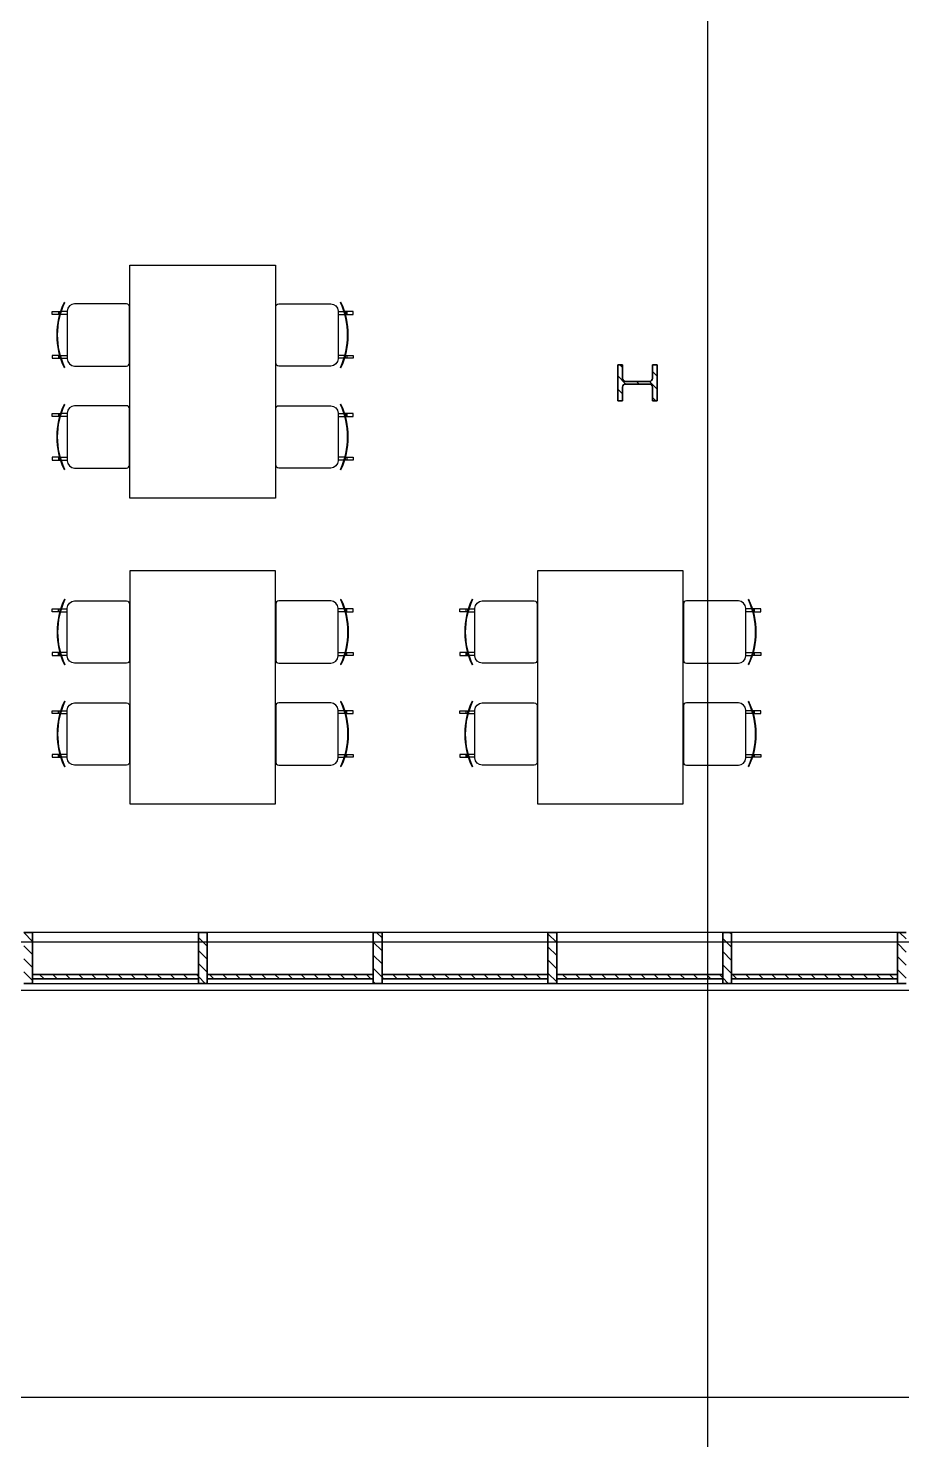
# Model space of a CAD drawing. Header units: millimetres. Extents: x -100 to 251604, y 0 to 25979.
# Drawn here: x 44604 to 50604, y 9626 to 19318 of the extents above; entities that cross this region are included whole.
import ezdxf

# ---------------------------------------------------------------- set-up
doc = ezdxf.new("R2010")
doc.units = ezdxf.units.MM
doc.layers.get('0').update_dxf_attribs({"true_color": 0xdfdfdf})
for name, color, linetype in [('Background_0', 7, 'Continuous'), ('Background_BRX_2D_Symbols', 7, 'Continuous'), ('Background_Front bricks', 7, 'Continuous'), ('Background_GLASS', 161, 'Continuous'), ('Background_WINDOW_FRAME', 253, 'Continuous'), ('Boundary_0', 7, 'Continuous'), ('Boundary_GLASS', 161, 'Continuous'), ('Boundary_WINDOW_FRAME', 253, 'Continuous'), ('Fill_0', 7, 'Continuous'), ('Fill_GLASS', 161, 'Continuous'), ('Fill_WINDOW_FRAME', 253, 'Continuous'), ('Viewport border', 7, 'Continuous')]:
    doc.layers.add(name, color=color, linetype=linetype)
doc.layers.add('BIM_ROOM_LINES', color=7, linetype='Continuous', plot=False)
doc.layers.add('BIM_SECTIONS', color=151, linetype='Continuous', lineweight=25)
pattern_1 = [(45, (-5377.5, -9300), (-44.90128, 44.90128), [])]

# ---------------------------------------------------------------- blocks, each defined once
blk = doc.blocks.new('*U10894')
for p, q in [((31695.5, 2582), (30695.5, 2582)), ((30695.5, 2582), (30695.5, 982)), ((31695.5, 982), (31695.5, 2582)), ((30695.5, 982), (31695.5, 982))]:
    blk.add_line(p, q)
blk = doc.blocks.new('*U10895')
for p, q in [((30245.6, 2387), (30249.2, 2385.3)), ((30315.5, 2375.8), (30673, 2375.8)), ((30693, 2355.8), (30693, 1968.3)), ((30161.8, 2302), (30162.1, 2322)), ((30214.4, 2302), (30161.8, 2302)), ((30162.1, 2322), (30220.3, 2322)), ((30205.6, 2302), (30205.6, 2322)), ((30215.5, 2322), (30215.5, 2306.1)), ((30218.5, 2302), (30265.5, 2302)), ((30224.5, 2322), (30265.5, 2322)), ((30265.5, 1998.3), (30265.5, 2325.8)), ((30162.4, 2022), (30162.1, 2002)), ((30162.1, 2002), (30220.3, 2002)), ((30214.4, 2022), (30162.4, 2022)), ((30205.6, 2002), (30205.6, 2022)), ((30215.5, 2002), (30215.5, 2017.9)), ((30265.5, 2022), (30218.5, 2022)), ((30265.5, 2002), (30224.5, 2002)), ((30245.6, 1937), (30249.2, 1938.7)), ((30673, 1948.3), (30315.5, 1948.3))]:
    blk.add_line(p, q)
for radius in [531.3, 527.3]:
    blk.add_arc((30726.8, 2162), radius, 154.94238, 205.05762)
at = {"extrusion": (9.75748e-18, 0, -1)}
for centre, radius, start, end in [((-30315.5, 2325.8), 50, 0, 90), ((-30673, 2355.8), 20, 90, 180), ((-30315.5, 1998.3), 50, 270, 0), ((-30673, 1968.3), 20, 180, 270)]:
    blk.add_arc(centre, radius, start, end, dxfattribs=at)
blk = doc.blocks.new('*U10896')
for p, q in [((30245.6, 1687), (30249.2, 1685.3)), ((30315.5, 1675.8), (30673, 1675.8)), ((30693, 1655.8), (30693, 1268.3)), ((30161.8, 1602), (30162.1, 1622)), ((30214.4, 1602), (30161.8, 1602)), ((30162.1, 1622), (30220.3, 1622)), ((30205.6, 1602), (30205.6, 1622)), ((30215.5, 1622), (30215.5, 1606.1)), ((30218.5, 1602), (30265.5, 1602)), ((30224.5, 1622), (30265.5, 1622)), ((30265.5, 1298.3), (30265.5, 1625.8)), ((30162.4, 1322), (30162.1, 1302)), ((30162.1, 1302), (30220.3, 1302)), ((30214.4, 1322), (30162.4, 1322)), ((30205.6, 1302), (30205.6, 1322)), ((30215.5, 1302), (30215.5, 1317.9)), ((30265.5, 1322), (30218.5, 1322)), ((30265.5, 1302), (30224.5, 1302)), ((30245.6, 1237), (30249.2, 1238.7)), ((30673, 1248.3), (30315.5, 1248.3))]:
    blk.add_line(p, q)
for radius in [531.3, 527.3]:
    blk.add_arc((30726.8, 1462), radius, 154.94238, 205.05762)
at = {"extrusion": (9.75748e-18, 0, -1)}
for centre, radius, start, end in [((-30315.5, 1625.8), 50, 0, 90), ((-30673, 1655.8), 20, 90, 180), ((-30315.5, 1298.3), 50, 270, 0), ((-30673, 1268.3), 20, 180, 270)]:
    blk.add_arc(centre, radius, start, end, dxfattribs=at)
blk = doc.blocks.new('*U10897')
for p, q in [((31698, 2355.8), (31698, 1968.3)), ((32075.5, 2375.8), (31718, 2375.8)), ((32145.4, 2387), (32141.8, 2385.3)), ((32125.5, 1998.3), (32125.5, 2325.8)), ((32166.5, 2322), (32125.5, 2322)), ((32172.5, 2302), (32125.5, 2302)), ((32228.9, 2322), (32170.7, 2322)), ((32175.5, 2322), (32175.5, 2306.1)), ((32176.6, 2302), (32229.2, 2302)), ((32185.4, 2302), (32185.4, 2322)), ((32229.2, 2302), (32228.9, 2322)), ((31718, 1948.3), (32075.5, 1948.3)), ((32125.5, 2022), (32172.5, 2022)), ((32125.5, 2002), (32166.5, 2002)), ((32145.4, 1937), (32141.8, 1938.7)), ((32228.9, 2002), (32170.7, 2002)), ((32175.5, 2002), (32175.5, 2017.9)), ((32176.6, 2022), (32228.6, 2022)), ((32185.4, 2002), (32185.4, 2022)), ((32228.6, 2022), (32228.9, 2002))]:
    blk.add_line(p, q)
for centre, radius, start, end in [((31718, 2355.8), 20, 90, 180), ((32075.5, 2325.8), 50, 0, 90), ((31718, 1968.3), 20, 180, 270), ((32075.5, 1998.3), 50, 270, 0)]:
    blk.add_arc(centre, radius, start, end)
at = {"extrusion": (9.75748e-18, 0, -1)}
for radius in [527.3, 531.3]:
    blk.add_arc((-31664.2, 2162), radius, 154.94238, 205.05762, dxfattribs=at)
blk = doc.blocks.new('*U10898')
for p, q in [((31698, 1655.8), (31698, 1268.3)), ((32075.5, 1675.8), (31718, 1675.8)), ((32145.4, 1687), (32141.8, 1685.3)), ((32125.5, 1298.3), (32125.5, 1625.8)), ((32166.5, 1622), (32125.5, 1622)), ((32172.5, 1602), (32125.5, 1602)), ((32228.9, 1622), (32170.7, 1622)), ((32175.5, 1622), (32175.5, 1606.1)), ((32176.6, 1602), (32229.2, 1602)), ((32185.4, 1602), (32185.4, 1622)), ((32229.2, 1602), (32228.9, 1622)), ((32125.5, 1322), (32172.5, 1322)), ((32125.5, 1302), (32166.5, 1302)), ((32228.9, 1302), (32170.7, 1302)), ((32175.5, 1302), (32175.5, 1317.9)), ((32176.6, 1322), (32228.6, 1322)), ((32185.4, 1302), (32185.4, 1322)), ((32228.6, 1322), (32228.9, 1302)), ((31718, 1248.3), (32075.5, 1248.3)), ((32145.4, 1237), (32141.8, 1238.7))]:
    blk.add_line(p, q)
for centre, radius, start, end in [((31718, 1655.8), 20, 90, 180), ((32075.5, 1625.8), 50, 0, 90), ((31718, 1268.3), 20, 180, 270), ((32075.5, 1298.3), 50, 270, 0)]:
    blk.add_arc(centre, radius, start, end)
at = {"extrusion": (9.75748e-18, 0, -1)}
for radius in [527.3, 531.3]:
    blk.add_arc((-31664.2, 1462), radius, 154.94238, 205.05762, dxfattribs=at)
blk = doc.blocks.new('*U10899')
for p, q in [((30695.5, 4682), (31695.5, 4682)), ((30695.5, 3082), (30695.5, 4682)), ((31695.5, 4682), (31695.5, 3082)), ((31695.5, 3082), (30695.5, 3082))]:
    blk.add_line(p, q)
blk = doc.blocks.new('*U10900')
for p, q in [((30245.6, 3727), (30249.2, 3725.3)), ((30673, 3715.8), (30315.5, 3715.8)), ((30693, 3308.3), (30693, 3695.8)), ((30162.1, 3662), (30220.3, 3662)), ((30162.4, 3642), (30162.1, 3662)), ((30214.4, 3642), (30162.4, 3642)), ((30205.6, 3662), (30205.6, 3642)), ((30215.5, 3662), (30215.5, 3646.1)), ((30265.5, 3642), (30218.5, 3642)), ((30265.5, 3662), (30224.5, 3662)), ((30265.5, 3665.8), (30265.5, 3338.3)), ((30214.4, 3362), (30161.8, 3362)), ((30161.8, 3362), (30162.1, 3342)), ((30162.1, 3342), (30220.3, 3342)), ((30205.6, 3362), (30205.6, 3342)), ((30215.5, 3342), (30215.5, 3357.9)), ((30218.5, 3362), (30265.5, 3362)), ((30224.5, 3342), (30265.5, 3342)), ((30245.6, 3277), (30249.2, 3278.7)), ((30315.5, 3288.3), (30673, 3288.3))]:
    blk.add_line(p, q)
at = {"extrusion": (9.75748e-18, 0, -1)}
for radius in [531.3, 527.3]:
    blk.add_arc((-30726.8, 3502), radius, 334.94238, 25.05762, dxfattribs=at)
for centre, radius, start, end in [((30315.5, 3665.8), 50, 90, 180), ((30673, 3695.8), 20, 0, 90), ((30315.5, 3338.3), 50, 180, 270), ((30673, 3308.3), 20, 270, 0)]:
    blk.add_arc(centre, radius, start, end)
blk = doc.blocks.new('*U10901')
for p, q in [((30162.1, 4362), (30220.3, 4362)), ((30162.4, 4342), (30162.1, 4362)), ((30205.6, 4362), (30205.6, 4342)), ((30215.5, 4362), (30215.5, 4346.1)), ((30265.5, 4362), (30224.5, 4362)), ((30245.6, 4427), (30249.2, 4425.3)), ((30265.5, 4365.8), (30265.5, 4038.3)), ((30673, 4415.8), (30315.5, 4415.8)), ((30693, 4008.3), (30693, 4395.8)), ((30214.4, 4342), (30162.4, 4342)), ((30265.5, 4342), (30218.5, 4342)), ((30214.4, 4062), (30161.8, 4062)), ((30161.8, 4062), (30162.1, 4042)), ((30162.1, 4042), (30220.3, 4042)), ((30205.6, 4062), (30205.6, 4042)), ((30215.5, 4042), (30215.5, 4057.9)), ((30218.5, 4062), (30265.5, 4062)), ((30224.5, 4042), (30265.5, 4042)), ((30245.6, 3977), (30249.2, 3978.7)), ((30315.5, 3988.3), (30673, 3988.3))]:
    blk.add_line(p, q)
at = {"extrusion": (9.75748e-18, 0, -1)}
for radius in [531.3, 527.3]:
    blk.add_arc((-30726.8, 4202), radius, 334.94238, 25.05762, dxfattribs=at)
for centre, radius, start, end in [((30315.5, 4365.8), 50, 90, 180), ((30673, 4395.8), 20, 0, 90), ((30315.5, 4038.3), 50, 180, 270), ((30673, 4008.3), 20, 270, 0)]:
    blk.add_arc(centre, radius, start, end)
blk = doc.blocks.new('*U10902')
for p, q in [((31698, 3308.3), (31698, 3695.8)), ((31718, 3715.8), (32075.5, 3715.8)), ((32145.4, 3727), (32141.8, 3725.3)), ((32125.5, 3665.8), (32125.5, 3338.3)), ((32125.5, 3662), (32166.5, 3662)), ((32125.5, 3642), (32172.5, 3642)), ((32228.9, 3662), (32170.7, 3662)), ((32175.5, 3662), (32175.5, 3646.1)), ((32176.6, 3642), (32228.6, 3642)), ((32185.4, 3662), (32185.4, 3642)), ((32228.6, 3642), (32228.9, 3662)), ((32172.5, 3362), (32125.5, 3362)), ((32166.5, 3342), (32125.5, 3342)), ((32228.9, 3342), (32170.7, 3342)), ((32175.5, 3342), (32175.5, 3357.9)), ((32176.6, 3362), (32229.2, 3362)), ((32185.4, 3362), (32185.4, 3342)), ((32229.2, 3362), (32228.9, 3342)), ((32075.5, 3288.3), (31718, 3288.3)), ((32145.4, 3277), (32141.8, 3278.7))]:
    blk.add_line(p, q)
at = {"extrusion": (9.75748e-18, 0, -1)}
for centre, radius, start, end in [((-31718, 3695.8), 20, 0, 90), ((-32075.5, 3665.8), 50, 90, 180), ((-31718, 3308.3), 20, 270, 0), ((-32075.5, 3338.3), 50, 180, 270)]:
    blk.add_arc(centre, radius, start, end, dxfattribs=at)
for radius in [527.3, 531.3]:
    blk.add_arc((31664.2, 3502), radius, 334.94238, 25.05762)
blk = doc.blocks.new('*U10903')
for p, q in [((31698, 4008.3), (31698, 4395.8)), ((31718, 4415.8), (32075.5, 4415.8)), ((32125.5, 4365.8), (32125.5, 4038.3)), ((32125.5, 4362), (32166.5, 4362)), ((32145.4, 4427), (32141.8, 4425.3)), ((32228.9, 4362), (32170.7, 4362)), ((32175.5, 4362), (32175.5, 4346.1)), ((32185.4, 4362), (32185.4, 4342)), ((32228.6, 4342), (32228.9, 4362)), ((32125.5, 4342), (32172.5, 4342)), ((32176.6, 4342), (32228.6, 4342)), ((32075.5, 3988.3), (31718, 3988.3)), ((32172.5, 4062), (32125.5, 4062)), ((32166.5, 4042), (32125.5, 4042)), ((32145.4, 3977), (32141.8, 3978.7)), ((32228.9, 4042), (32170.7, 4042)), ((32175.5, 4042), (32175.5, 4057.9)), ((32176.6, 4062), (32229.2, 4062)), ((32185.4, 4062), (32185.4, 4042)), ((32229.2, 4062), (32228.9, 4042))]:
    blk.add_line(p, q)
at = {"extrusion": (9.75748e-18, 0, -1)}
for centre, radius, start, end in [((-31718, 4395.8), 20, 0, 90), ((-32075.5, 4365.8), 50, 90, 180), ((-31718, 4008.3), 20, 270, 0), ((-32075.5, 4038.3), 50, 180, 270)]:
    blk.add_arc(centre, radius, start, end, dxfattribs=at)
for radius in [527.3, 531.3]:
    blk.add_arc((31664.2, 4202), radius, 334.94238, 25.05762)
blk = doc.blocks.new('*U10904')
for p, q in [((34495.5, 2582), (33495.5, 2582)), ((33495.5, 2582), (33495.5, 982)), ((34495.5, 982), (34495.5, 2582)), ((33495.5, 982), (34495.5, 982))]:
    blk.add_line(p, q)
blk = doc.blocks.new('*U10905')
for p, q in [((33045.6, 2387), (33049.2, 2385.3)), ((33115.5, 2375.8), (33473, 2375.8)), ((33493, 2355.8), (33493, 1968.3)), ((32961.8, 2302), (32962.1, 2322)), ((33014.4, 2302), (32961.8, 2302)), ((32962.1, 2322), (33020.3, 2322)), ((33005.6, 2302), (33005.6, 2322)), ((33015.5, 2322), (33015.5, 2306.1)), ((33018.5, 2302), (33065.5, 2302)), ((33024.5, 2322), (33065.5, 2322)), ((33065.5, 1998.3), (33065.5, 2325.8)), ((32962.4, 2022), (32962.1, 2002)), ((32962.1, 2002), (33020.3, 2002)), ((33014.4, 2022), (32962.4, 2022)), ((33005.6, 2002), (33005.6, 2022)), ((33015.5, 2002), (33015.5, 2017.9)), ((33065.5, 2022), (33018.5, 2022)), ((33065.5, 2002), (33024.5, 2002)), ((33045.6, 1937), (33049.2, 1938.7)), ((33473, 1948.3), (33115.5, 1948.3))]:
    blk.add_line(p, q)
for radius in [531.3, 527.3]:
    blk.add_arc((33526.8, 2162), radius, 154.94238, 205.05762)
at = {"extrusion": (9.75748e-18, 0, -1)}
for centre, radius, start, end in [((-33115.5, 2325.8), 50, 0, 90), ((-33473, 2355.8), 20, 90, 180), ((-33115.5, 1998.3), 50, 270, 0), ((-33473, 1968.3), 20, 180, 270)]:
    blk.add_arc(centre, radius, start, end, dxfattribs=at)
blk = doc.blocks.new('*U10906')
for p, q in [((33045.6, 1687), (33049.2, 1685.3)), ((33115.5, 1675.8), (33473, 1675.8)), ((33493, 1655.8), (33493, 1268.3)), ((32961.8, 1602), (32962.1, 1622)), ((33014.4, 1602), (32961.8, 1602)), ((32962.1, 1622), (33020.3, 1622)), ((33005.6, 1602), (33005.6, 1622)), ((33015.5, 1622), (33015.5, 1606.1)), ((33018.5, 1602), (33065.5, 1602)), ((33024.5, 1622), (33065.5, 1622)), ((33065.5, 1298.3), (33065.5, 1625.8)), ((32962.4, 1322), (32962.1, 1302)), ((32962.1, 1302), (33020.3, 1302)), ((33014.4, 1322), (32962.4, 1322)), ((33005.6, 1302), (33005.6, 1322)), ((33015.5, 1302), (33015.5, 1317.9)), ((33065.5, 1322), (33018.5, 1322)), ((33065.5, 1302), (33024.5, 1302)), ((33045.6, 1237), (33049.2, 1238.7)), ((33473, 1248.3), (33115.5, 1248.3))]:
    blk.add_line(p, q)
for radius in [531.3, 527.3]:
    blk.add_arc((33526.8, 1462), radius, 154.94238, 205.05762)
at = {"extrusion": (9.75748e-18, 0, -1)}
for centre, radius, start, end in [((-33115.5, 1625.8), 50, 0, 90), ((-33473, 1655.8), 20, 90, 180), ((-33115.5, 1298.3), 50, 270, 0), ((-33473, 1268.3), 20, 180, 270)]:
    blk.add_arc(centre, radius, start, end, dxfattribs=at)
blk = doc.blocks.new('*U10907')
for p, q in [((34498, 2355.8), (34498, 1968.3)), ((34875.5, 2375.8), (34518, 2375.8)), ((34945.4, 2387), (34941.8, 2385.3)), ((34925.5, 1998.3), (34925.5, 2325.8)), ((34966.5, 2322), (34925.5, 2322)), ((34972.5, 2302), (34925.5, 2302)), ((35028.9, 2322), (34970.7, 2322)), ((34975.5, 2322), (34975.5, 2306.1)), ((34976.6, 2302), (35029.2, 2302)), ((34985.4, 2302), (34985.4, 2322)), ((35029.2, 2302), (35028.9, 2322)), ((34518, 1948.3), (34875.5, 1948.3)), ((34925.5, 2022), (34972.5, 2022)), ((34925.5, 2002), (34966.5, 2002)), ((34945.4, 1937), (34941.8, 1938.7)), ((35028.9, 2002), (34970.7, 2002)), ((34975.5, 2002), (34975.5, 2017.9)), ((34976.6, 2022), (35028.6, 2022)), ((34985.4, 2002), (34985.4, 2022)), ((35028.6, 2022), (35028.9, 2002))]:
    blk.add_line(p, q)
for centre, radius, start, end in [((34518, 2355.8), 20, 90, 180), ((34875.5, 2325.8), 50, 0, 90), ((34518, 1968.3), 20, 180, 270), ((34875.5, 1998.3), 50, 270, 0)]:
    blk.add_arc(centre, radius, start, end)
at = {"extrusion": (9.75748e-18, 0, -1)}
for radius in [527.3, 531.3]:
    blk.add_arc((-34464.2, 2162), radius, 154.94238, 205.05762, dxfattribs=at)
blk = doc.blocks.new('*U10908')
for p, q in [((34498, 1655.8), (34498, 1268.3)), ((34875.5, 1675.8), (34518, 1675.8)), ((34945.4, 1687), (34941.8, 1685.3)), ((34925.5, 1298.3), (34925.5, 1625.8)), ((34966.5, 1622), (34925.5, 1622)), ((34972.5, 1602), (34925.5, 1602)), ((35028.9, 1622), (34970.7, 1622)), ((34975.5, 1622), (34975.5, 1606.1)), ((34976.6, 1602), (35029.2, 1602)), ((34985.4, 1602), (34985.4, 1622)), ((35029.2, 1602), (35028.9, 1622)), ((34925.5, 1322), (34972.5, 1322)), ((34925.5, 1302), (34966.5, 1302)), ((35028.9, 1302), (34970.7, 1302)), ((34975.5, 1302), (34975.5, 1317.9)), ((34976.6, 1322), (35028.6, 1322)), ((34985.4, 1302), (34985.4, 1322)), ((35028.6, 1322), (35028.9, 1302)), ((34518, 1248.3), (34875.5, 1248.3)), ((34945.4, 1237), (34941.8, 1238.7))]:
    blk.add_line(p, q)
for centre, radius, start, end in [((34518, 1655.8), 20, 90, 180), ((34875.5, 1625.8), 50, 0, 90), ((34518, 1268.3), 20, 180, 270), ((34875.5, 1298.3), 50, 270, 0)]:
    blk.add_arc(centre, radius, start, end)
at = {"extrusion": (9.75748e-18, 0, -1)}
for radius in [527.3, 531.3]:
    blk.add_arc((-34464.2, 1462), radius, 154.94238, 205.05762, dxfattribs=at)
blk = doc.blocks.new('Main_Floor 0__section__..%5CMainBuilding.dwg', base_point=(-3894.6, -13009.5))
at = {"layer": 'Fill_0', "extrusion": (9.75748e-18, -7.82283e-30, -1)}
h = blk.add_hatch(dxfattribs=at)
h.set_pattern_fill('ANSI31', color=256, scale=20, style=0)
h.set_pattern_definition(pattern_1)
edge = h.paths.add_edge_path()
edge.add_line((-34047.5, 3750), (-34079.5, 3750))
edge.add_line((-34079.5, 3750), (-34079.5, 3844))
edge.add_spline(control_points=[(-34079.5, 3844), (-34079.5, 3865), (-34100.5, 3865)], knot_values=[-0.785398, -0.785398, -0.785398, 0.785398, 0.785398, 0.785398], weights=[1, 0.707107, 1], degree=2, periodic=0)
edge.add_line((-34100.5, 3865), (-34264.5, 3865))
edge.add_spline(control_points=[(-34264.5, 3865), (-34285.5, 3865), (-34285.5, 3844)], knot_values=[-0.785398, -0.785398, -0.785398, 0.785398, 0.785398, 0.785398], weights=[1, 0.707107, 1], degree=2, periodic=0)
edge.add_line((-34285.5, 3844), (-34285.5, 3750))
edge.add_line((-34285.5, 3750), (-34317.5, 3750))
edge.add_line((-34317.5, 3750), (-34317.5, 3998))
edge.add_line((-34317.5, 3998), (-34285.5, 3998))
edge.add_line((-34285.5, 3998), (-34285.5, 3904))
edge.add_spline(control_points=[(-34285.5, 3904), (-34285.5, 3883), (-34264.5, 3883)], knot_values=[-0.785398, -0.785398, -0.785398, 0.785398, 0.785398, 0.785398], weights=[1, 0.707107, 1], degree=2, periodic=0)
edge.add_line((-34264.5, 3883), (-34100.5, 3883))
edge.add_spline(control_points=[(-34100.5, 3883), (-34079.5, 3883), (-34079.5, 3904)], knot_values=[-0.785398, -0.785398, -0.785398, 0.785398, 0.785398, 0.785398], weights=[1, 0.707107, 1], degree=2, periodic=0)
edge.add_line((-34079.5, 3904), (-34079.5, 3998))
edge.add_line((-34079.5, 3998), (-34047.5, 3998))
edge.add_line((-34047.5, 3998), (-34047.5, 3750))
at = {"layer": 'Fill_GLASS', "extrusion": (9.75748e-18, 0, -1)}
h = blk.add_hatch(dxfattribs=at)
h.set_pattern_fill('ANSI31', color=256, scale=20, style=0)
h.set_pattern_definition(pattern_1)
h.paths.add_polyline_path([(-30027.5, -220), (-31167.5, -220), (-31167.5, -190), (-30027.5, -190)])
at = {"layer": 'Fill_GLASS', "extrusion": (-2.74535e-17, 1.41402e-16, -1)}
h = blk.add_hatch(dxfattribs=at)
h.set_pattern_fill('ANSI31', color=256, scale=20, style=0)
h.set_pattern_definition(pattern_1)
h.paths.add_polyline_path([(-31227.5, -220), (-32367.5, -220), (-32367.5, -190), (-31227.5, -190)])
at = {"layer": 'Fill_GLASS', "extrusion": (9.75748e-18, 0, -1)}
h = blk.add_hatch(dxfattribs=at)
h.set_pattern_fill('ANSI31', color=256, scale=20, style=0)
h.set_pattern_definition(pattern_1)
h.paths.add_polyline_path([(-32427.5, -220), (-33567.5, -220), (-33567.5, -190), (-32427.5, -190)])
h = blk.add_hatch(dxfattribs=at)
h.set_pattern_fill('ANSI31', color=256, scale=20, style=0)
h.set_pattern_definition(pattern_1)
h.paths.add_polyline_path([(-33627.5, -220), (-34767.5, -220), (-34767.5, -190), (-33627.5, -190)])
h = blk.add_hatch(dxfattribs=at)
h.set_pattern_fill('ANSI31', color=256, scale=20, style=0)
h.set_pattern_definition(pattern_1)
h.paths.add_polyline_path([(-34827.5, -220), (-35967.5, -220), (-35967.5, -190), (-34827.5, -190)])
at = {"layer": 'Fill_WINDOW_FRAME', "extrusion": (9.75748e-18, 0, -1)}
h = blk.add_hatch(dxfattribs=at)
h.set_pattern_fill('ANSI31', color=256, scale=20, style=0)
h.set_pattern_definition(pattern_1)
h.paths.add_polyline_path([(-30027.5, 100), (-29967.5, 100), (-29967.5, -250), (-30027.5, -250)])
h = blk.add_hatch(dxfattribs=at)
h.set_pattern_fill('ANSI31', color=256, scale=20, style=0)
h.set_pattern_definition(pattern_1)
h.paths.add_polyline_path([(-31227.5, 100), (-31167.5, 100), (-31167.5, -250), (-31227.5, -250)])
h = blk.add_hatch(dxfattribs=at)
h.set_pattern_fill('ANSI31', color=256, scale=20, style=0)
h.set_pattern_definition(pattern_1)
h.paths.add_polyline_path([(-32427.5, 100), (-32367.5, 100), (-32367.5, -250), (-32427.5, -250)])
h = blk.add_hatch(dxfattribs=at)
h.set_pattern_fill('ANSI31', color=256, scale=20, style=0)
h.set_pattern_definition(pattern_1)
h.paths.add_polyline_path([(-33627.5, 100), (-33567.5, 100), (-33567.5, -250), (-33627.5, -250)])
h = blk.add_hatch(dxfattribs=at)
h.set_pattern_fill('ANSI31', color=256, scale=20, style=0)
h.set_pattern_definition(pattern_1)
h.paths.add_polyline_path([(-34827.5, 100), (-34767.5, 100), (-34767.5, -250), (-34827.5, -250)])
h = blk.add_hatch(dxfattribs=at)
h.set_pattern_fill('ANSI31', color=256, scale=20, style=0)
h.set_pattern_definition(pattern_1)
h.paths.add_polyline_path([(-36027.5, 100), (-35967.5, 100), (-35967.5, -250), (-36027.5, -250)])
at = {"layer": 'Background_0'}
for p, q in [((34079.5, 3998), (34047.5, 3998)), ((34047.5, 3998), (34047.5, 3750)), ((34079.5, 3904), (34079.5, 3998)), ((34317.5, 3998), (34285.5, 3998)), ((34285.5, 3998), (34285.5, 3904)), ((34317.5, 3750), (34317.5, 3998)), ((34264.5, 3883), (34100.5, 3883)), ((34079.5, 3750), (34079.5, 3844)), ((34100.5, 3865), (34264.5, 3865)), ((34285.5, 3844), (34285.5, 3750)), ((34047.5, 3750), (34079.5, 3750)), ((34285.5, 3750), (34317.5, 3750))]:
    blk.add_line(p, q, dxfattribs=at)
at = {"layer": 'Background_0', "extrusion": (0, 0, -1)}
for centre, start, end in [((-34100.5, 3904), 270, 0), ((-34264.5, 3904), 180, 270), ((-34100.5, 3844), 0, 90), ((-34264.5, 3844), 90, 180)]:
    blk.add_arc(centre, 21, start, end, dxfattribs=at)
at = {"layer": 'Background_Front bricks'}
blk.add_line((40827.5, -300), (26367.5, -300), dxfattribs=at)
at = {"layer": 'Background_GLASS'}
for p, q in [((30027.5, -190), (30027.5, -220)), ((31167.5, -190), (30027.5, -190)), ((31167.5, -220), (31167.5, -190)), ((31227.5, -190), (31227.5, -220)), ((32367.5, -190), (31227.5, -190)), ((32367.5, -220), (32367.5, -190)), ((32427.5, -190), (32427.5, -220)), ((33567.5, -190), (32427.5, -190)), ((33567.5, -220), (33567.5, -190)), ((34767.5, -190), (33627.5, -190)), ((33627.5, -190), (33627.5, -220)), ((34767.5, -220), (34767.5, -190)), ((35967.5, -190), (34827.5, -190)), ((34827.5, -190), (34827.5, -220)), ((35967.5, -220), (35967.5, -190)), ((30027.5, -220), (31167.5, -220)), ((31227.5, -220), (32367.5, -220)), ((32427.5, -220), (33567.5, -220)), ((33627.5, -220), (34767.5, -220)), ((34827.5, -220), (35967.5, -220))]:
    blk.add_line(p, q, dxfattribs=at)
at = {"layer": 'Background_WINDOW_FRAME'}
for p, q in [((30027.5, 100), (29967.5, 100)), ((31167.5, 100), (30027.5, 100)), ((30027.5, -250), (30027.5, 100)), ((31167.5, -190), (31167.5, 100)), ((31167.5, 100), (31167.5, -250)), ((31227.5, 100), (31167.5, 100)), ((32367.5, 100), (31227.5, 100)), ((31227.5, -250), (31227.5, 100)), ((32367.5, -190), (32367.5, 100)), ((32367.5, 100), (32367.5, -250)), ((32427.5, 100), (32367.5, 100)), ((32427.5, -250), (32427.5, 100)), ((33567.5, 100), (32427.5, 100)), ((33567.5, -190), (33567.5, 100)), ((33627.5, 100), (33567.5, 100)), ((33567.5, 100), (33567.5, -250)), ((33627.5, -250), (33627.5, 100)), ((34767.5, 100), (33627.5, 100)), ((34767.5, -190), (34767.5, 100)), ((34827.5, 100), (34767.5, 100)), ((34767.5, 100), (34767.5, -250)), ((34827.5, -250), (34827.5, 100)), ((35967.5, 100), (34827.5, 100)), ((35967.5, -190), (35967.5, 100)), ((35967.5, 100), (35967.5, -250)), ((36027.5, 100), (35967.5, 100)), ((29967.5, -250), (30027.5, -250)), ((30027.5, -250), (31167.5, -250)), ((31167.5, -250), (31167.5, -220)), ((31167.5, -250), (31227.5, -250)), ((31227.5, -250), (32367.5, -250)), ((32367.5, -250), (32367.5, -220)), ((32367.5, -250), (32427.5, -250)), ((32427.5, -250), (33567.5, -250)), ((33567.5, -250), (33567.5, -220)), ((33567.5, -250), (33627.5, -250)), ((33627.5, -250), (34767.5, -250)), ((34767.5, -250), (34767.5, -220)), ((34767.5, -250), (34827.5, -250)), ((34827.5, -250), (35967.5, -250)), ((35967.5, -250), (35967.5, -220)), ((35967.5, -250), (36027.5, -250))]:
    blk.add_line(p, q, dxfattribs=at)
at = {"layer": 'BIM_ROOM_LINES'}
blk.add_line((40895.5, 32), (25795.5, 32), dxfattribs=at)
at = {"layer": 'BIM_SECTIONS'}
for points in [[(34666.2, -12302.4), (34666.2, 12262.4)], [(-218.4, -3092), (46823.4, -3092)]]:
    blk.add_lwpolyline(points, dxfattribs=at)
at = {"layer": 'Boundary_0'}
for p, q in [((34047.5, 3750), (34047.5, 3998)), ((34047.5, 3998), (34079.5, 3998)), ((34079.5, 3998), (34079.5, 3904)), ((34285.5, 3904), (34285.5, 3998)), ((34285.5, 3998), (34317.5, 3998)), ((34317.5, 3998), (34317.5, 3750)), ((34100.5, 3883), (34264.5, 3883)), ((34079.5, 3844), (34079.5, 3750)), ((34264.5, 3865), (34100.5, 3865)), ((34285.5, 3750), (34285.5, 3844)), ((34079.5, 3750), (34047.5, 3750)), ((34317.5, 3750), (34285.5, 3750))]:
    blk.add_line(p, q, dxfattribs=at)
for centre, start, end in [((34100.5, 3904), 180, 270), ((34264.5, 3904), 270, 0), ((34100.5, 3844), 90, 180), ((34264.5, 3844), 0, 90)]:
    blk.add_arc(centre, 21, start, end, dxfattribs=at)
at = {"layer": 'Boundary_GLASS'}
for p, q in [((30027.5, -220), (30027.5, -190)), ((30027.5, -190), (31167.5, -190)), ((31167.5, -190), (31167.5, -220)), ((31227.5, -220), (31227.5, -190)), ((31227.5, -190), (32367.5, -190)), ((32367.5, -190), (32367.5, -220)), ((32427.5, -220), (32427.5, -190)), ((32427.5, -190), (33567.5, -190)), ((33567.5, -190), (33567.5, -220)), ((33627.5, -220), (33627.5, -190)), ((33627.5, -190), (34767.5, -190)), ((34767.5, -190), (34767.5, -220)), ((34827.5, -220), (34827.5, -190)), ((34827.5, -190), (35967.5, -190)), ((35967.5, -190), (35967.5, -220)), ((31167.5, -220), (30027.5, -220)), ((32367.5, -220), (31227.5, -220)), ((33567.5, -220), (32427.5, -220)), ((34767.5, -220), (33627.5, -220)), ((35967.5, -220), (34827.5, -220))]:
    blk.add_line(p, q, dxfattribs=at)
at = {"layer": 'Boundary_WINDOW_FRAME'}
for p, q in [((29967.5, 100), (30027.5, 100)), ((30027.5, 100), (30027.5, -250)), ((31167.5, -250), (31167.5, 100)), ((31167.5, 100), (31227.5, 100)), ((31227.5, 100), (31227.5, -250)), ((32367.5, -250), (32367.5, 100)), ((32367.5, 100), (32427.5, 100)), ((32427.5, 100), (32427.5, -250)), ((33567.5, -250), (33567.5, 100)), ((33567.5, 100), (33627.5, 100)), ((33627.5, 100), (33627.5, -250)), ((34767.5, -250), (34767.5, 100)), ((34767.5, 100), (34827.5, 100)), ((34827.5, 100), (34827.5, -250)), ((35967.5, -250), (35967.5, 100)), ((35967.5, 100), (36027.5, 100)), ((30027.5, -250), (29967.5, -250)), ((31227.5, -250), (31167.5, -250)), ((32427.5, -250), (32367.5, -250)), ((33627.5, -250), (33567.5, -250)), ((34827.5, -250), (34767.5, -250)), ((36027.5, -250), (35967.5, -250))]:
    blk.add_line(p, q, dxfattribs=at)
at = {"layer": 'Background_BRX_2D_Symbols'}
for name in ['*U10899', '*U10901', '*U10903', '*U10900', '*U10902', '*U10894', '*U10904', '*U10895', '*U10897', '*U10905', '*U10907', '*U10896', '*U10898', '*U10906', '*U10908']:
    blk.add_blockref(name, (0, 0), dxfattribs=at)

msp = doc.modelspace()

# ---------------------------------------------------------------- block references
at = {"layer": 'Viewport border'}
msp.add_blockref('Main_Floor 0__section__..%5CMainBuilding.dwg', (10712.4, 0), dxfattribs=at)

doc.saveas('drawing.dxf')
